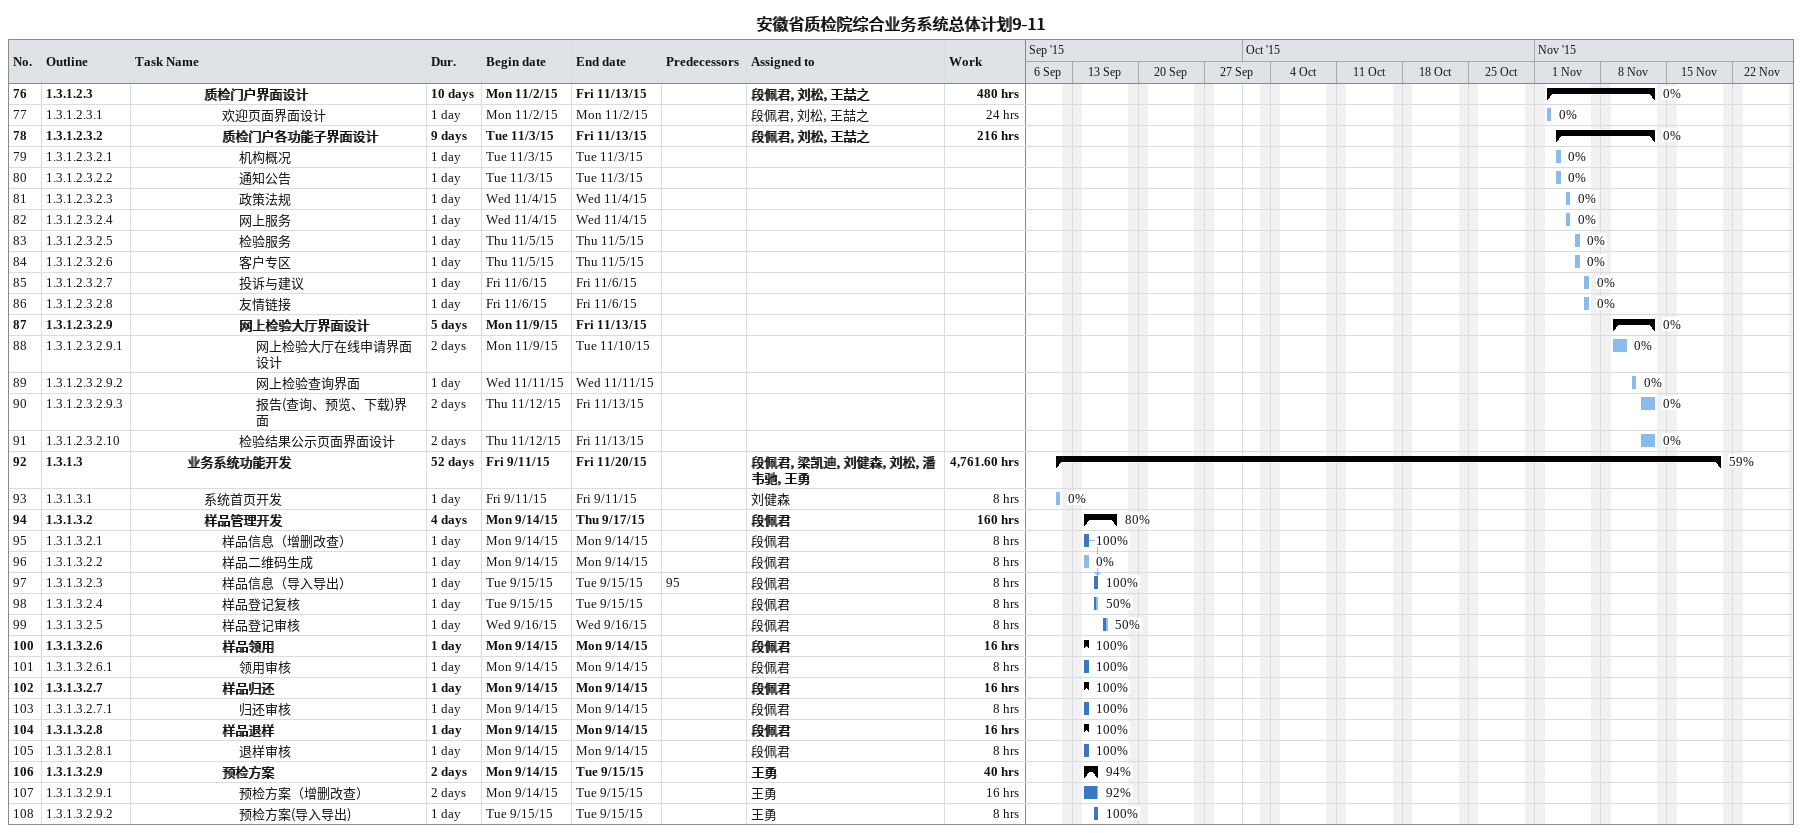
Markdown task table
安徽省质检院综合业务系统总体计划9-11

| ID | WBS | Task | Duration | Start | Finish | Predecessors | Resources | % complete | Work (h) |
|---|---|---|---|---|---|---|---|---|---|
| 76 | 1.3.1.2.3 | **质检门户界面设计** | 10d | 2015-11-02 | 2015-11-13 |  | 段佩君, 刘松, 王喆之 | 0 | 480 |
| 77 | 1.3.1.2.3.1 | 欢迎页面界面设计 | 1d | 2015-11-02 | 2015-11-02 |  | 段佩君, 刘松, 王喆之 | 0 | 24 |
| 78 | 1.3.1.2.3.2 | **质检门户各功能子界面设计** | 9d | 2015-11-03 | 2015-11-13 |  | 段佩君, 刘松, 王喆之 | 0 | 216 |
| 79 | 1.3.1.2.3.2.1 | 机构概况 | 1d | 2015-11-03 | 2015-11-03 |  |  | 0 |  |
| 80 | 1.3.1.2.3.2.2 | 通知公告 | 1d | 2015-11-03 | 2015-11-03 |  |  | 0 |  |
| 81 | 1.3.1.2.3.2.3 | 政策法规 | 1d | 2015-11-04 | 2015-11-04 |  |  | 0 |  |
| 82 | 1.3.1.2.3.2.4 | 网上服务 | 1d | 2015-11-04 | 2015-11-04 |  |  | 0 |  |
| 83 | 1.3.1.2.3.2.5 | 检验服务 | 1d | 2015-11-05 | 2015-11-05 |  |  | 0 |  |
| 84 | 1.3.1.2.3.2.6 | 客户专区 | 1d | 2015-11-05 | 2015-11-05 |  |  | 0 |  |
| 85 | 1.3.1.2.3.2.7 | 投诉与建议 | 1d | 2015-11-06 | 2015-11-06 |  |  | 0 |  |
| 86 | 1.3.1.2.3.2.8 | 友情链接 | 1d | 2015-11-06 | 2015-11-06 |  |  | 0 |  |
| 87 | 1.3.1.2.3.2.9 | **网上检验大厅界面设计** | 5d | 2015-11-09 | 2015-11-13 |  |  | 0 |  |
| 88 | 1.3.1.2.3.2.9.1 | 网上检验大厅在线申请界面设计 | 2d | 2015-11-09 | 2015-11-10 |  |  | 0 |  |
| 89 | 1.3.1.2.3.2.9.2 | 网上检验查询界面 | 1d | 2015-11-11 | 2015-11-11 |  |  | 0 |  |
| 90 | 1.3.1.2.3.2.9.3 | 报告(查询、预览、下载)界面 | 2d | 2015-11-12 | 2015-11-13 |  |  | 0 |  |
| 91 | 1.3.1.2.3.2.10 | 检验结果公示页面界面设计 | 2d | 2015-11-12 | 2015-11-13 |  |  | 0 |  |
| 92 | 1.3.1.3 | **业务系统功能开发** | 52d | 2015-09-11 | 2015-11-20 |  | 段佩君, 梁凯迪, 刘健森, 刘松, 潘韦驰, 王勇 | 59 | 4761.60 |
| 93 | 1.3.1.3.1 | 系统首页开发 | 1d | 2015-09-11 | 2015-09-11 |  | 刘健森 | 0 | 8 |
| 94 | 1.3.1.3.2 | **样品管理开发** | 4d | 2015-09-14 | 2015-09-17 |  | 段佩君 | 80 | 160 |
| 95 | 1.3.1.3.2.1 | 样品信息（增删改查） | 1d | 2015-09-14 | 2015-09-14 |  | 段佩君 | 100 | 8 |
| 96 | 1.3.1.3.2.2 | 样品二维码生成 | 1d | 2015-09-14 | 2015-09-14 |  | 段佩君 | 0 | 8 |
| 97 | 1.3.1.3.2.3 | 样品信息（导入导出） | 1d | 2015-09-15 | 2015-09-15 | 95 | 段佩君 | 100 | 8 |
| 98 | 1.3.1.3.2.4 | 样品登记复核 | 1d | 2015-09-15 | 2015-09-15 |  | 段佩君 | 50 | 8 |
| 99 | 1.3.1.3.2.5 | 样品登记审核 | 1d | 2015-09-16 | 2015-09-16 |  | 段佩君 | 50 | 8 |
| 100 | 1.3.1.3.2.6 | **样品领用** | 1d | 2015-09-14 | 2015-09-14 |  | 段佩君 | 100 | 16 |
| 101 | 1.3.1.3.2.6.1 | 领用审核 | 1d | 2015-09-14 | 2015-09-14 |  | 段佩君 | 100 | 8 |
| 102 | 1.3.1.3.2.7 | **样品归还** | 1d | 2015-09-14 | 2015-09-14 |  | 段佩君 | 100 | 16 |
| 103 | 1.3.1.3.2.7.1 | 归还审核 | 1d | 2015-09-14 | 2015-09-14 |  | 段佩君 | 100 | 8 |
| 104 | 1.3.1.3.2.8 | **样品退样** | 1d | 2015-09-14 | 2015-09-14 |  | 段佩君 | 100 | 16 |
| 105 | 1.3.1.3.2.8.1 | 退样审核 | 1d | 2015-09-14 | 2015-09-14 |  | 段佩君 | 100 | 8 |
| 106 | 1.3.1.3.2.9 | **预检方案** | 2d | 2015-09-14 | 2015-09-15 |  | 王勇 | 94 | 40 |
| 107 | 1.3.1.3.2.9.1 | 预检方案（增删改查） | 2d | 2015-09-14 | 2015-09-15 |  | 王勇 | 92 | 16 |
| 108 | 1.3.1.3.2.9.2 | 预检方案(导入导出) | 1d | 2015-09-15 | 2015-09-15 |  | 王勇 | 100 | 8 |
